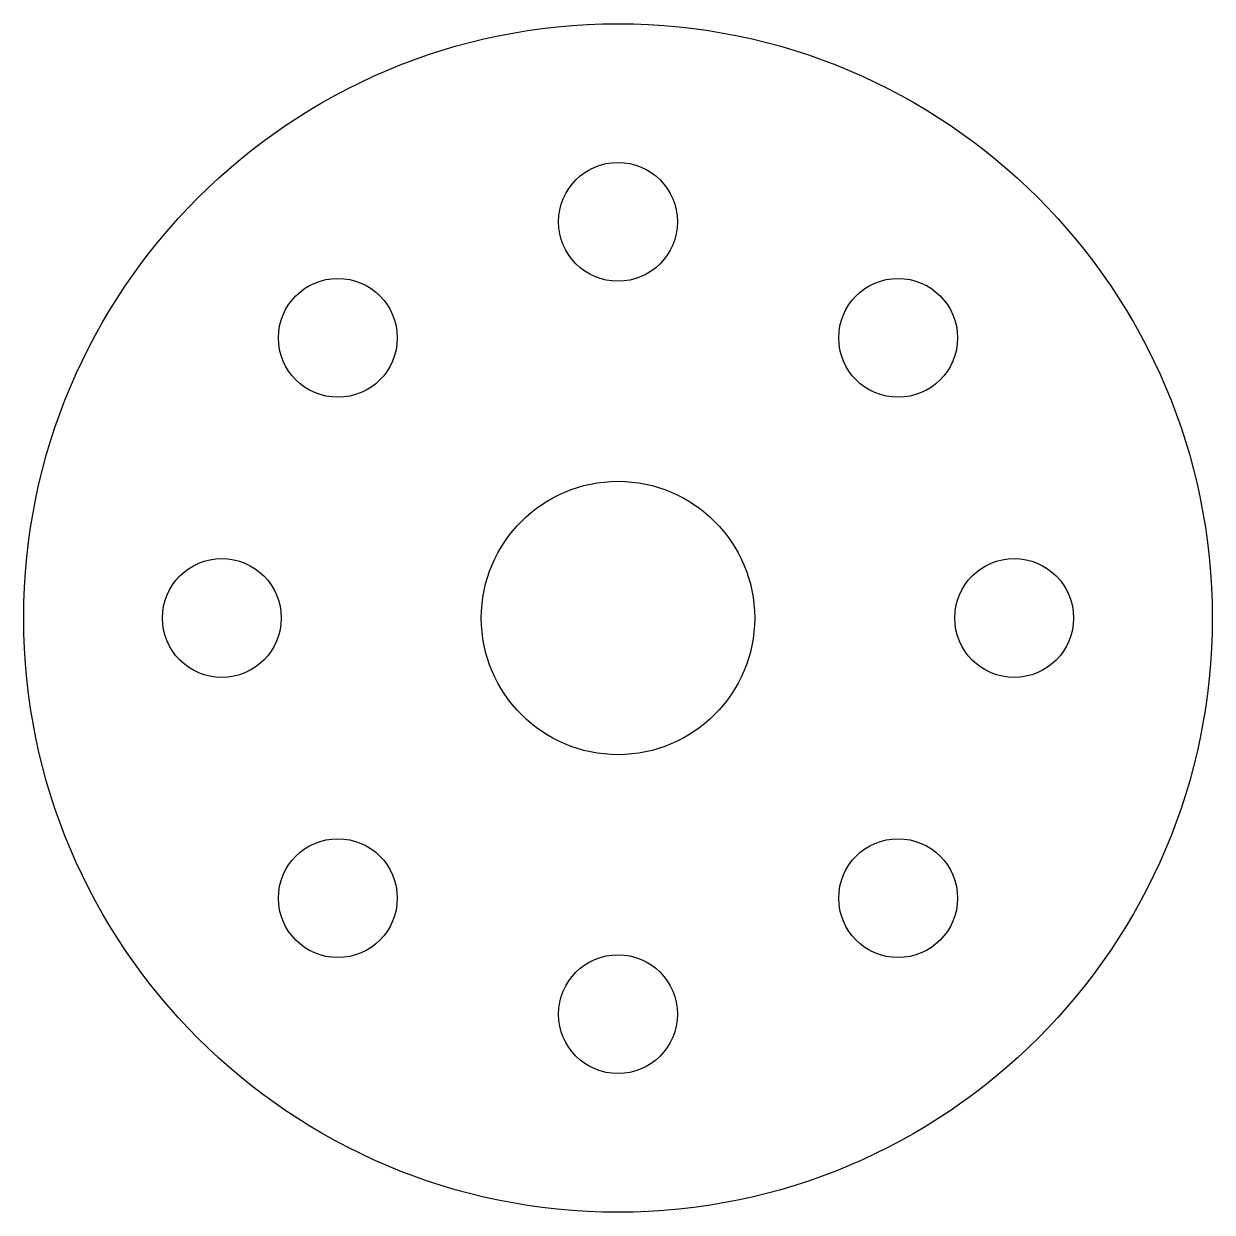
# Model space of a CAD drawing. Header units: millimetres. Extents: x -15 to 15, y -15 to 15.
import ezdxf

# ---------------------------------------------------------------- set-up
doc = ezdxf.new("R2010")
doc.units = ezdxf.units.MM
doc.layers.get('0').update_dxf_attribs({"linetype": 'CONTINUOUS'})

msp = doc.modelspace()

# ---------------------------------------------------------------- linework, layer by layer
for centre, radius in [((0, 0), 15), ((0, 10), 1.5), ((-7.071, 7.071), 1.5), ((7.071, 7.071), 1.5), ((0, 0), 3.45), ((-10, 0), 1.5), ((10, 0), 1.5), ((-7.071, -7.071), 1.5), ((7.071, -7.071), 1.5), ((0, -10), 1.5)]:
    msp.add_circle(centre, radius)

doc.saveas('drawing.dxf')
